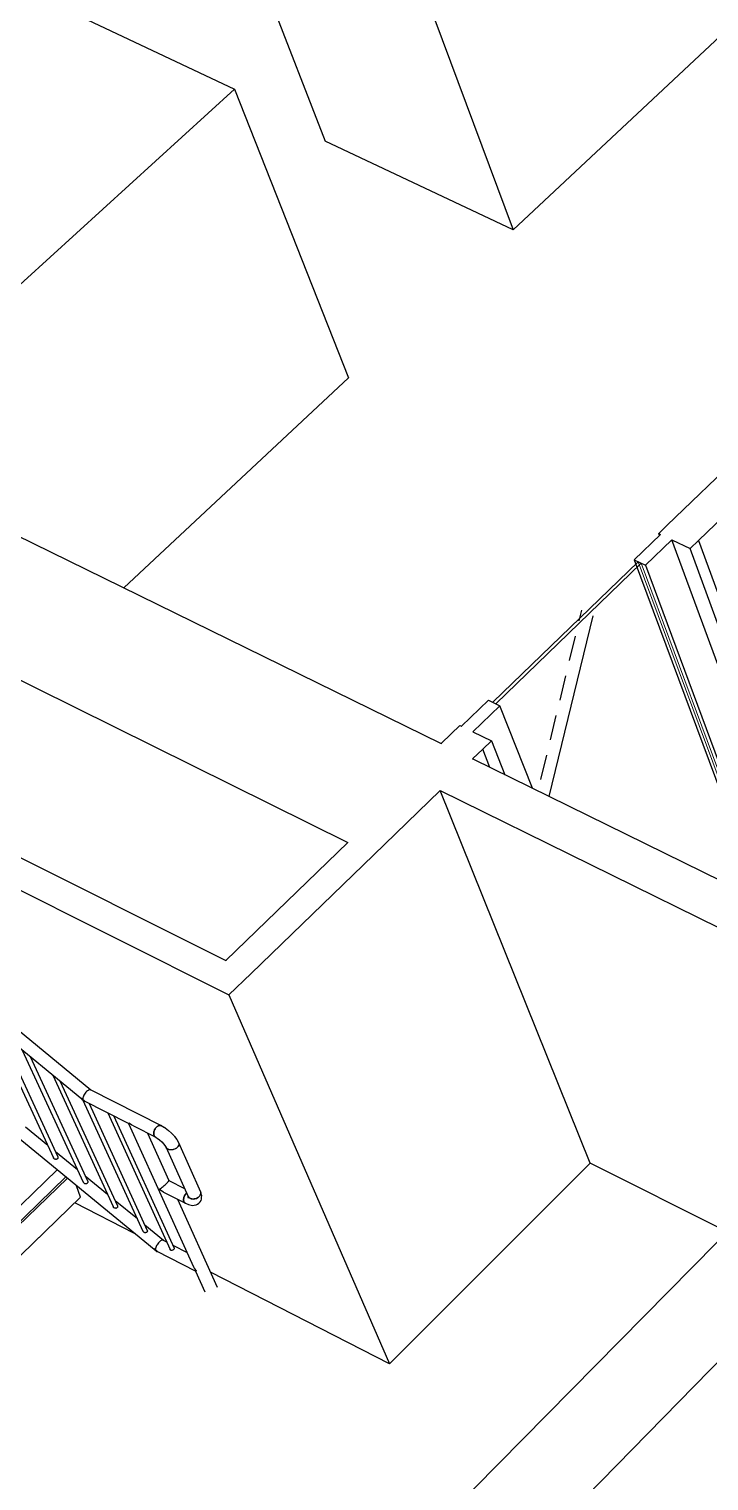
# Model space of a CAD drawing. Header units: millimetres. Extents: x 13967 to 26400, y -11617 to -3396.
# Drawn here: x 16249 to 16879, y -6576 to -5229 of the extents above; entities that cross this region are included whole.
import ezdxf

# ---------------------------------------------------------------- set-up
doc = ezdxf.new("R2010")
doc.units = ezdxf.units.MM
doc.header["$MEASUREMENT"] = 0
for name, color, linetype in [('NewA-Ee_25_10-M_WallsInternal', 7, 'Continuous'), ('NewA-Ee_35_10-M_StairsInternal', 7, 'Continuous'), ('NewA-Ee_40_20-M_GeneralFFAndEInternalMovable', 7, 'Continuous'), ('NewA-Ss_25_15_60_05-M_BalustradeAndGuardingSystems', 7, 'Continuous')]:
    doc.layers.add(name, color=color, linetype=linetype)

# ---------------------------------------------------------------- blocks, each defined once
blk = doc.blocks.new('Section Elem_25_1', base_point=(20019, -7720.3))
at = {"layer": 'NewA-Ee_25_10-M_WallsInternal', "linetype": 'Continuous'}
for p, q in [((17302.7, -5243.5), (16840.4, -5689.4)), ((17331.2, -5256.6), (16955.6, -5620.1)), ((17331.2, -5256.6), (17436.5, -5612.8)), ((17276.5, -5773), (17436.5, -5612.8)), ((16931.4, -5643.5), (16869.5, -5703.4)), ((16640, -5882.8), (16630.7, -5891.8)), ((16630.7, -5891.8), (16630.7, -5892)), ((16669.3, -5897.1), (16659.9, -5906.2)), ((16660, -5906.3), (16659.9, -5906.2)), ((16996.8, -6053), (17055.7, -5994))]:
    blk.add_line(p, q, dxfattribs=at)
blk = doc.blocks.new('Section Elem_35_1', base_point=(20019, -7720.3))
at = {"layer": 'NewA-Ee_25_10-M_WallsInternal', "linetype": 'Continuous'}
for p, q in [((15756.4, -5462.4), (16630.7, -5891.8)), ((15767.8, -5760.5), (15661.6, -5546)), ((15661.6, -5546), (16544.4, -5983.8)), ((16659.9, -5906.2), (16660, -5906.2)), ((16629.8, -5935.5), (16567.9, -5995.4)), ((16769, -6281.1), (16710.2, -6340)), ((16710.2, -6340), (16710.1, -6339.9))]:
    blk.add_line(p, q, dxfattribs=at)
blk = doc.blocks.new('Section Elem_51_1', base_point=(20019, -7720.3))
at = {"layer": 'NewA-Ee_25_10-M_WallsInternal', "linetype": 'Continuous'}
for p, q in [((17009.1, -6230.1), (16606, -6639)), ((17082.7, -6265.8), (16706.5, -6650.3)), ((17082.7, -6265.8), (17206, -6605.3)), ((16996.5, -6826.4), (17206, -6605.3)), ((16606, -6639), (16752.9, -6970.9)), ((16606, -6639), (16680, -6677.3)), ((16752.9, -6970.9), (16785, -6987.9))]:
    blk.add_line(p, q, dxfattribs=at)
blk = doc.blocks.new('Section Elem_52_1', base_point=(20019, -7720.3))
at = {"layer": 'NewA-Ee_25_10-M_WallsInternal', "linetype": 'Continuous'}
for p, q in [((15545.1, -5648.8), (16431, -6093.3)), ((15575.1, -5766.6), (15523.8, -5667.6)), ((15523.8, -5667.6), (16433.8, -6125.1)), ((16454.5, -6105.1), (16433.8, -6125.1)), ((16433.8, -6125.1), (16582.9, -6467.4)), ((16346.6, -6346.4), (16291.2, -6318)), ((16582.9, -6467.4), (16416.9, -6382.3)), ((16582.9, -6467.4), (16602.6, -6447.7))]:
    blk.add_line(p, q, dxfattribs=at)
blk = doc.blocks.new('Section Elem_53_1', base_point=(20019, -7720.3))
at = {"layer": 'NewA-Ee_25_10-M_WallsInternal', "linetype": 'Continuous'}
for p, q in [((16544.4, -5983.8), (16431, -6093.3)), ((16567.9, -5995.4), (16454.5, -6105.1)), ((16431, -6093.3), (16431, -6093.4)), ((16602.6, -6447.7), (16710.2, -6340))]:
    blk.add_line(p, q, dxfattribs=at)
blk = doc.blocks.new('Section Elem_55_1', base_point=(20019, -7720.3))
at = {"layer": 'NewA-Ee_25_10-M_WallsInternal', "linetype": 'Continuous'}
for p, q in [((16660, -5906.2), (18995.7, -7053.5)), ((16769, -6281.2), (16629.8, -5935.5)), ((16629.8, -5935.5), (17080.6, -6157.6)), ((16895.9, -6345), (16769, -6281.2))]:
    blk.add_line(p, q, dxfattribs=at)
blk = doc.blocks.new('Section Elem_61_1', base_point=(20019, -7720.3))
at = {"layer": 'NewA-Ee_25_10-M_WallsInternal', "linetype": 'Continuous'}
for p, q in [((16834.2, -5697.8), (16809.7, -5721.5)), ((16840.4, -5689.4), (16832.6, -5697)), ((16833.2, -5698.7), (16832.6, -5697)), ((16832.6, -5697), (16834.2, -5697.8)), ((16844.7, -5702.8), (16820.1, -5726.5)), ((16958.6, -6013.2), (16844.7, -5702.8)), ((16844.7, -5702.8), (16861.6, -5711)), ((16869.5, -5703.4), (16861.6, -5711)), ((16989.3, -6060.4), (16861.6, -5711)), ((16869.5, -5703.4), (16996.8, -6053)), ((16809.7, -5721.5), (16925, -6031.5)), ((16809.7, -5721.5), (16820.1, -5726.5)), ((16820.1, -5726.5), (16935.1, -6036.5)), ((16731, -5941.1), (16771.7, -5773.4)), ((16758.8, -5777.9), (16761.2, -5768.2)), ((16749.9, -5814.8), (16755.4, -5792.1)), ((16741, -5851.7), (16746.4, -5829)), ((16674.8, -5851.6), (16649.7, -5875.8)), ((16685.3, -5856.8), (16660.2, -5881)), ((16674.8, -5851.6), (16685.3, -5856.8)), ((16715.4, -5933.4), (16685.3, -5856.8)), ((16732, -5888.5), (16737.5, -5865.9)), ((16648.1, -5875), (16640, -5882.8)), ((16648.1, -5875), (16649.7, -5875.8)), ((16649.7, -5875.8), (16649.8, -5875.9)), ((16660.2, -5881), (16677.3, -5889.4)), ((16677.3, -5889.4), (16669.3, -5897.1)), ((16676, -5914.1), (16669.3, -5897.1)), ((16677.3, -5889.4), (16689.8, -5920.8)), ((16723.2, -5925.2), (16728.6, -5902.6)), ((16973, -6052.4), (16958.6, -6013.2)), ((16925, -6031.5), (16921.7, -6034.8)), ((16925, -6031.5), (16935.1, -6036.5)), ((16935.1, -6036.5), (16931.8, -6039.8)), ((16951.1, -6049.2), (16973, -6052.4)), ((16967.9, -6057.5), (16973, -6052.4)), ((16972.8, -6052.3), (16989.3, -6060.4)), ((16996.8, -6053), (16989.3, -6060.4)), ((16996.6, -6052.9), (16996.8, -6053))]:
    blk.add_line(p, q, dxfattribs=at)
at = {"layer": 'NewA-Ee_25_10-M_WallsInternal', "color": 44, "linetype": 'Continuous', "lineweight": 13}
for p, q in [((16813.5, -5723.3), (16678.6, -5853.5)), ((16681.4, -5854.9), (16816.3, -5724.6)), ((16928.7, -6033.3), (16813.5, -5723.3)), ((16931.4, -6034.7), (16816.3, -5724.6)), ((16678.6, -5853.5), (16678.7, -5853.6)), ((16681.4, -5854.9), (16681.5, -5855)), ((16925.4, -6036.6), (16928.7, -6033.3)), ((16928.1, -6037.9), (16931.4, -6034.7))]:
    blk.add_line(p, q, dxfattribs=at)
blk = doc.blocks.new('Section Elem_106_1', base_point=(20019, -7720.3))
at = {"layer": 'NewA-Ee_35_10-M_StairsInternal', "linetype": 'Continuous'}
for p, q in [((15575, -5766.5), (15387.5, -5933.7)), ((15715.9, -5837.7), (15575, -5766.5)), ((15774.6, -5876.8), (15635.6, -6003.3)), ((15783.1, -5883.7), (15640.9, -6013.2)), ((15783.8, -5884.3), (15641.3, -6014.1)), ((15797.5, -5903.9), (15792.6, -5891.5)), ((15797.5, -5903.9), (15672.6, -6018.1)), ((15826.6, -5919.5), (15797, -5904.4)), ((15377.9, -5942.2), (15372.7, -5946.8)), ((15372.7, -5946.8), (15372.8, -5946.9)), ((15858.1, -5945.3), (15729.2, -6063.9)), ((15866.5, -5952.2), (15737.7, -6070.8)), ((15867.2, -5952.8), (15738.4, -6071.4)), ((15881, -5971.8), (15876.6, -5960.4)), ((15881, -5971.8), (15756.8, -6086.4)), ((15908.1, -5986.3), (15880.5, -5972.3)), ((15632.5, -6006.1), (15624.4, -6013.5)), ((15621.2, -6016.4), (15613.2, -6023.7)), ((15637.7, -6016.1), (15629.6, -6023.5)), ((15638.2, -6017), (15630.1, -6024.4)), ((15941.4, -6013.7), (15813.4, -6132.6)), ((15949.7, -6020.5), (15821.7, -6139.4)), ((15951.2, -6021.7), (15823.3, -6140.7)), ((15610.1, -6026.5), (15602.2, -6033.7)), ((15626.5, -6026.4), (15618.5, -6033.6)), ((15626.9, -6027.3), (15619, -6034.5)), ((15660.9, -6028.7), (15652.9, -6036.1)), ((15964.7, -6040.5), (15960.4, -6029.3)), ((15599, -6036.6), (15597.6, -6037.9)), ((15615.4, -6036.5), (15607.5, -6043.7)), ((15615.8, -6037.4), (15607.9, -6044.6)), ((15649.7, -6038.9), (15641.6, -6046.3)), ((15964.7, -6040.5), (15841.4, -6155.5)), ((15991.7, -6055), (15964.2, -6041)), ((15580.4, -6053.6), (15580.2, -6053.8)), ((15580.7, -6054.1), (15580.2, -6053.8)), ((15585.8, -6058.6), (15584.3, -6057.1)), ((15587.2, -6061.1), (15585.8, -6058.6)), ((15587, -6061.9), (15587.2, -6061.1)), ((15597, -6053.2), (15587.2, -6062.2)), ((15597.8, -6053.8), (15587.3, -6063.3)), ((15627.4, -6059.3), (15625.7, -6060.8)), ((15638.5, -6049.2), (15630.6, -6056.4)), ((15587.3, -6063.3), (15586.9, -6063.2)), ((15590.6, -6071), (15587.3, -6063.3)), ((15616.6, -6069.2), (15599.3, -6084.9)), ((15718.1, -6074.1), (15709.9, -6081.7)), ((15706.7, -6084.6), (15698.7, -6092)), ((15723.2, -6084.1), (15715.1, -6091.6)), ((15723.7, -6084.9), (15715.5, -6092.4)), ((15728.5, -6079.3), (15726.4, -6081.2)), ((15729.2, -6079.8), (15726.8, -6082)), ((16025.2, -6082.5), (15898.1, -6201.8)), ((16033.4, -6089.2), (15906.4, -6208.5)), ((15665.4, -6122.5), (15601.9, -6089.7)), ((15605.6, -6096.8), (15672.1, -6131.1)), ((15695.6, -6094.8), (15687.6, -6102.2)), ((15711.9, -6094.5), (15703.9, -6101.9)), ((15712.4, -6095.3), (15704.3, -6102.7)), ((15746.2, -6096.2), (15738.1, -6103.7)), ((16034.9, -6090.4), (15907.9, -6209.8)), ((16048.1, -6108.9), (16044, -6097.9)), ((15661.8, -6131.5), (15609.9, -6104.7)), ((15673.3, -6115.3), (15665.4, -6122.5)), ((15684.4, -6105.1), (15682.4, -6107)), ((15700.8, -6104.8), (15692.8, -6112.1)), ((15701.2, -6105.6), (15693.2, -6113)), ((15734.9, -6106.6), (15726.8, -6114.1)), ((16048.1, -6108.9), (15925.7, -6224.2)), ((16075.1, -6123.4), (16047.6, -6109.4)), ((15662, -6125.9), (15661.5, -6126.3)), ((15672.5, -6132.1), (15661.5, -6126.3)), ((15661.5, -6126.3), (15674.6, -6151.1)), ((15668.4, -6124.6), (15665.4, -6122.5)), ((15671, -6127.3), (15668.4, -6124.6)), ((15672.4, -6129.8), (15671, -6127.3)), ((15681.8, -6122.2), (15672.1, -6131.1)), ((15682.5, -6122.8), (15672.5, -6132.1)), ((15712.5, -6127.3), (15710.1, -6129.5)), ((15723.7, -6117), (15715.7, -6124.4)), ((15663.4, -6130), (15661.8, -6131.5)), ((15680.2, -6166.3), (15661.8, -6131.5)), ((15672.1, -6131.1), (15672.4, -6129.8)), ((15682.4, -6155.1), (15672.5, -6132.1)), ((15701, -6137.9), (15682.4, -6155.1)), ((15803.5, -6141.8), (15795.1, -6149.5)), ((15674.6, -6151.1), (15682.4, -6155.1)), ((15675.6, -6151.6), (15675.1, -6152.1)), ((15750.4, -6191.1), (15675.1, -6152.1)), ((15675.1, -6152.1), (15678.8, -6159.1)), ((15792, -6152.5), (15783.9, -6160)), ((15808.6, -6151.7), (15800.2, -6159.4)), ((15809.5, -6153.5), (15801.2, -6161.3)), ((15812.6, -6147.9), (15811.7, -6148.7)), ((15814.2, -6149.2), (15812.7, -6150.6)), ((16108.7, -6151), (15982.6, -6270.7)), ((15641.2, -6163.3), (15997.7, -6450.5)), ((15678.8, -6159.1), (15757, -6199.6)), ((15684.6, -6162.1), (15680.2, -6166.3)), ((15747.1, -6200.9), (15680.2, -6166.3)), ((15780.8, -6162.9), (15772.7, -6170.4)), ((15797.1, -6162.3), (15789, -6169.9)), ((15798.1, -6164.2), (15789.9, -6171.7)), ((15831.9, -6164.3), (15823.6, -6172)), ((16116.8, -6157.7), (15990.7, -6277.4)), ((16118.3, -6158.9), (15992.3, -6278.6)), ((16131.2, -6177.1), (16127.2, -6166.2)), ((15769.6, -6173.3), (15766.9, -6175.8)), ((15785.9, -6172.8), (15777.8, -6180.3)), ((15786.8, -6174.6), (15778.8, -6182.1)), ((15820.5, -6174.9), (15812.2, -6182.7)), ((16131.2, -6177.1), (16009.7, -6292.8)), ((16158.1, -6191.6), (16130.7, -6177.6)), ((15747.9, -6194.9), (15746.9, -6195.8)), ((15757.9, -6201.5), (15746.9, -6195.8)), ((15746.9, -6195.8), (15759.7, -6220.3)), ((15757.9, -6184.2), (15750.4, -6191.1)), ((15753.3, -6193.1), (15750.4, -6191.1)), ((15756, -6195.9), (15753.3, -6193.1)), ((15757.4, -6198.3), (15756, -6195.9)), ((15766.3, -6191), (15757, -6199.6)), ((15767.9, -6192.3), (15757.9, -6201.5)), ((15797.9, -6196), (15795, -6198.7)), ((15809.1, -6185.6), (15801, -6193.1)), ((15748.8, -6199.4), (15747.1, -6200.9)), ((15765.1, -6235.3), (15747.1, -6200.9)), ((15757, -6199.6), (15757.4, -6198.3)), ((15767.5, -6224.4), (15757.9, -6201.5)), ((15786, -6207.1), (15767.5, -6224.4)), ((15889.1, -6210.3), (15880.7, -6218.1)), ((15759.7, -6220.3), (15767.5, -6224.4)), ((15760.7, -6220.8), (15760.2, -6221.3)), ((15835.6, -6260.4), (15760.2, -6221.3)), ((15760.2, -6221.3), (15763.9, -6228.3)), ((15877.6, -6221), (15869.4, -6228.7)), ((15894.2, -6220), (15885.7, -6227.9)), ((15895.1, -6221.9), (15886.7, -6229.8)), ((15897.3, -6217), (15897.3, -6217.1)), ((15898.9, -6218.3), (15898.2, -6218.9)), ((16191.9, -6219.3), (16066.7, -6339.3)), ((15763.9, -6228.3), (15842.2, -6268.9)), ((15769.5, -6231.2), (15765.1, -6235.3)), ((15832.1, -6270.1), (15765.1, -6235.3)), ((15866.3, -6231.6), (15858.1, -6239.3)), ((15882.6, -6230.9), (15874.4, -6238.6)), ((15883.5, -6232.7), (15875.4, -6240.4)), ((15916.6, -6232.8), (15908.9, -6240)), ((16199.9, -6225.9), (16074.8, -6346)), ((16201.4, -6227.1), (16076.3, -6347.2)), ((16214, -6245), (16210.2, -6234.3)), ((15855.1, -6242.2), (15852, -6245.1)), ((15871.3, -6241.5), (15863.2, -6249.1)), ((15872.3, -6243.3), (15864.1, -6250.9)), ((15905.8, -6243), (15897.4, -6250.9)), ((16214, -6245), (16093.3, -6361.1)), ((16240.8, -6259.5), (16213.5, -6245.5)), ((15833, -6264.1), (15832, -6265)), ((15843, -6253.5), (15835.6, -6260.4)), ((15838.6, -6262.4), (15835.6, -6260.4)), ((15841.2, -6265.2), (15838.6, -6262.4)), ((15851.3, -6260.2), (15842.2, -6268.9)), ((15852.9, -6261.5), (15843, -6270.8)), ((15883, -6264.4), (15879.6, -6267.6)), ((15894.3, -6253.8), (15886.1, -6261.5)), ((15843, -6270.8), (15832, -6265)), ((15832, -6265), (15844.5, -6289.3)), ((15833.8, -6268.5), (15832.1, -6270.1)), ((15849.8, -6304.1), (15832.1, -6270.1)), ((15842.5, -6267.6), (15841.2, -6265.2)), ((15842.2, -6268.9), (15842.5, -6267.6)), ((15852.3, -6293.3), (15843, -6270.8)), ((15870.7, -6276), (15852.3, -6293.3)), ((15844.5, -6289.3), (15852.3, -6293.3)), ((15845.5, -6289.8), (15845, -6290.3)), ((15920.5, -6329.5), (15845, -6290.3)), ((15845, -6290.3), (15848.6, -6297.2)), ((15962.9, -6289.3), (15954.6, -6297.2)), ((15973.6, -6279.2), (15966, -6286.4)), ((15979.3, -6288.3), (15970.9, -6296.2)), ((15980.2, -6290.1), (15971.8, -6298)), ((16274.8, -6287.4), (16155.5, -6402.9)), ((15848.6, -6297.2), (15927, -6337.9)), ((15854.1, -6300), (15849.8, -6304.1)), ((15916.9, -6339), (15849.8, -6304.1)), ((15951.5, -6300.1), (15943.3, -6307.9)), ((15967.8, -6299.1), (15959.5, -6307)), ((15968.7, -6300.9), (15960.5, -6308.8)), ((16000.7, -6301.3), (15993.7, -6308)), ((16282.8, -6293.9), (16165.1, -6407.9)), ((16284.2, -6295.1), (16166.9, -6408.8)), ((16296.5, -6312.7), (16292.8, -6302.2)), ((15940.2, -6310.8), (15936.7, -6314.1)), ((15956.5, -6309.9), (15948.3, -6317.7)), ((15957.4, -6311.7), (15949.2, -6319.5)), ((15990.6, -6310.9), (15982.3, -6318.8)), ((16296.5, -6312.7), (16186.9, -6419.2)), ((15927.9, -6322.5), (15920.5, -6329.5)), ((15923.5, -6331.5), (15920.5, -6329.5)), ((15926.1, -6334.2), (15923.5, -6331.5)), ((15936.1, -6329.2), (15927, -6337.9)), ((15937.6, -6330.5), (15927.9, -6339.8)), ((15945.2, -6320.6), (15945, -6320.8)), ((15979.2, -6321.8), (15971, -6329.6)), ((15917.8, -6333.1), (15916.8, -6334)), ((15927.9, -6339.8), (15916.8, -6334)), ((15916.8, -6334), (15929.1, -6358)), ((15918.5, -6337.4), (15916.9, -6339)), ((15934.1, -6372.7), (15916.9, -6339)), ((15927.4, -6336.6), (15926.1, -6334.2)), ((15927, -6337.9), (15927.4, -6336.6)), ((15936.9, -6362.1), (15927.9, -6339.8)), ((15955.1, -6344.7), (15936.9, -6362.1)), ((15967.9, -6332.5), (15964, -6336.3)), ((15929.1, -6358), (15936.9, -6362.1)), ((15930.1, -6358.5), (15929.6, -6359)), ((16047.7, -6357.5), (16039.3, -6365.5)), ((16057.8, -6347.9), (16050.8, -6354.6)), ((16064.1, -6356.3), (16055.6, -6364.3)), ((16064.9, -6358), (16056.5, -6366.1)), ((16005.2, -6398.3), (15929.6, -6359)), ((15929.6, -6359), (15933, -6365.8)), ((15933, -6365.8), (16011.5, -6406.6)), ((15938.4, -6368.6), (15934.1, -6372.7)), ((16036.3, -6368.5), (16028, -6376.4)), ((16052.5, -6367.3), (16044.2, -6375.3)), ((16053.4, -6369.1), (16045.1, -6377.1)), ((16084.4, -6369.7), (16078.2, -6375.6)), ((16001.3, -6407.7), (15934.1, -6372.7)), ((16024.9, -6379.4), (16021.2, -6382.9)), ((16041.1, -6378.3), (16032.8, -6386.2)), ((16042, -6380), (16033.7, -6388)), ((16075.1, -6378.6), (16066.7, -6386.7)), ((16012.4, -6391.4), (16005.2, -6398.3)), ((16008.1, -6400.3), (16005.2, -6398.3)), ((16020.5, -6398), (16011.5, -6406.6)), ((16022, -6399.2), (16012.4, -6408.5)), ((16029.8, -6389.1), (16029.4, -6389.5)), ((16063.6, -6389.6), (16055.3, -6397.6)), ((16002.2, -6401.8), (16001.3, -6402.7)), ((16012.4, -6408.5), (16001.3, -6402.7)), ((16001.3, -6402.7), (16013.3, -6426.5)), ((16003, -6406.1), (16001.3, -6407.7)), ((16018.2, -6441.1), (16001.3, -6407.7)), ((16010.6, -6403), (16008.1, -6400.3)), ((16012, -6405.4), (16010.6, -6403)), ((16011.5, -6406.6), (16012, -6405.4)), ((16021.1, -6430.5), (16012.4, -6408.5)), ((16052.3, -6400.6), (16048, -6404.7)), ((16039.2, -6413.2), (16021.1, -6430.5)), ((16132.2, -6425.5), (16123.8, -6433.6)), ((16143.9, -6414.2), (16135.3, -6422.5)), ((16148.6, -6423.9), (16140.1, -6432.2)), ((16149.5, -6425.7), (16140.9, -6434)), ((16155.9, -6416.8), (16151.7, -6420.9)), ((16157.7, -6417.7), (16152.6, -6422.7)), ((16013.3, -6426.5), (16021.1, -6430.5)), ((16014.3, -6427), (16013.8, -6427.4)), ((16089.5, -6466.9), (16013.8, -6427.4)), ((16013.8, -6427.4), (16017.2, -6434.2)), ((16017.2, -6434.2), (16095.8, -6475.2)), ((16022.5, -6437), (16018.2, -6441.1)), ((16120.7, -6436.6), (16112.3, -6444.7)), ((16137, -6435.2), (16128.6, -6443.4)), ((16137.9, -6437), (16129.4, -6445.1)), ((16169, -6436.6), (16162.5, -6443)), ((16085.5, -6476.2), (16018.2, -6441.1)), ((16109.3, -6447.7), (16105.4, -6451.5)), ((16125.5, -6446.3), (16117.1, -6454.4)), ((16126.4, -6448.1), (16118, -6456.2)), ((16159.4, -6446), (16150.9, -6454.3)), ((16096.6, -6459.9), (16089.5, -6466.9)), ((16104.7, -6466.5), (16095.8, -6475.2)), ((16114.1, -6457.4), (16113.4, -6458)), ((16115, -6459.2), (16114.9, -6459.2)), ((16147.8, -6457.2), (16139.4, -6465.4)), ((16086.4, -6470.3), (16085.5, -6471.2)), ((16096.6, -6477), (16085.5, -6471.2)), ((16085.5, -6471.2), (16097.2, -6494.7)), ((16087.1, -6474.6), (16085.5, -6476.2)), ((16099, -6503.4), (16085.5, -6476.2)), ((16092, -6468.6), (16089.5, -6466.9)), ((16094.3, -6470.8), (16092, -6468.6)), ((16095.9, -6473.1), (16094.3, -6470.8)), ((16095.8, -6475.2), (16096.3, -6474.4)), ((16096.3, -6474.4), (16095.9, -6473.1)), ((16106.2, -6467.7), (16096.6, -6477)), ((16105, -6498.8), (16096.6, -6477)), ((16136.3, -6468.4), (16131.7, -6472.9)), ((16123, -6481.4), (16105, -6498.8)), ((16097.2, -6494.7), (16105, -6498.8))]:
    blk.add_line(p, q, dxfattribs=at)
blk = doc.blocks.new('Section Elem_245_1', base_point=(20019, -7720.3))
at = {"layer": 'NewA-Ss_25_15_60_05-M_BalustradeAndGuardingSystems', "linetype": 'Continuous'}
for p, q in [((16297.5, -6221.8), (15848.5, -5852.3)), ((15862.7, -5848.2), (16306.1, -6213.2)), ((16364.8, -6361.3), (15761.8, -5866.2)), ((16214.3, -6153.3), (16271.3, -6276.2)), ((16221.5, -6159.2), (16275.4, -6275.5)), ((16242.4, -6176.5), (16299, -6298.9)), ((16249.6, -6182.4), (16303.1, -6298.2)), ((16270.6, -6199.6), (16326.7, -6321.6)), ((16277.7, -6205.5), (16330.7, -6320.9)), ((16297.2, -6221.2), (16297.3, -6221.5)), ((16297.2, -6221.2), (16297.5, -6221.6)), ((16298.6, -6222.1), (16297.2, -6221.2)), ((16297.3, -6221.5), (16297.7, -6222.1)), ((16297.7, -6222.1), (16298.2, -6222.6)), ((16298.2, -6222.6), (16298.8, -6222.9)), ((16298.6, -6220.7), (16298.5, -6221.5)), ((16298.5, -6221.5), (16298.6, -6222.1)), ((16298.8, -6219.9), (16298.6, -6220.7)), ((16298.6, -6222.1), (16299.9, -6223)), ((16298.7, -6222.6), (16298.6, -6222.1)), ((16299, -6223), (16298.7, -6222.6)), ((16298.7, -6222.9), (16354.3, -6344.3)), ((16299.1, -6219), (16298.8, -6219.9)), ((16298.8, -6222.9), (16298.8, -6223)), ((16299.2, -6223.1), (16298.8, -6222.9)), ((16299, -6223), (16299.9, -6223.7)), ((16299.1, -6223.1), (16299, -6223)), ((16299.6, -6218.1), (16299.1, -6219)), ((16300.1, -6217.2), (16299.6, -6218.1)), ((16299.9, -6223.2), (16299.8, -6223.5)), ((16299.8, -6223.5), (16299.9, -6223.7)), ((16299.9, -6223), (16299.9, -6223.2)), ((16299.9, -6223), (16299.9, -6223.2)), ((16299.9, -6223.5), (16299.9, -6223.2)), ((16300.1, -6223.6), (16299.9, -6223.5)), ((16299.9, -6223.7), (16300.1, -6223.8)), ((16300.7, -6216.3), (16300.1, -6217.2)), ((16340.9, -6244.3), (16300.1, -6223.6)), ((16300.1, -6223.8), (16300.3, -6223.7)), ((16301.3, -6215.5), (16300.7, -6216.3)), ((16302, -6214.8), (16301.3, -6215.5)), ((16302.8, -6214.2), (16302, -6214.8)), ((16303.5, -6213.7), (16302.8, -6214.2)), ((16304.2, -6213.3), (16303.5, -6213.7)), ((16304.8, -6213.1), (16304.2, -6213.3)), ((16305.4, -6213), (16304.8, -6213.1)), ((16305.9, -6213.1), (16305.4, -6213)), ((16305.9, -6213.1), (16305.9, -6213.1)), ((16305.9, -6213.1), (16371.3, -6246.4)), ((16304.5, -6225.8), (16358.3, -6343.6)), ((16321.6, -6234.6), (16379.4, -6361.5)), ((16327.4, -6237.5), (16383.1, -6360)), ((16266, -6264.8), (16245.4, -6247.8)), ((16341, -6244.4), (16340.9, -6244.3)), ((16340.9, -6244.3), (16401.2, -6377.5)), ((16341.3, -6244.3), (16341, -6244.4)), ((16341.7, -6244), (16341.3, -6244.3)), ((16342.9, -6245.1), (16341.7, -6244)), ((16344.1, -6246), (16342.9, -6245.1)), ((16345.4, -6246.7), (16344.1, -6246)), ((16345.4, -6246.7), (16366.1, -6257.2)), ((16364.6, -6251.6), (16365.1, -6250.3)), ((16365.1, -6250.3), (16364.7, -6251.2)), ((16365.1, -6250.3), (16365.8, -6249.1)), ((16365.6, -6249.4), (16365.1, -6250.3)), ((16365.8, -6249.1), (16365.6, -6249.4)), ((16365.8, -6249.1), (16366, -6248.8)), ((16365.8, -6249.1), (16365.9, -6248.9)), ((16366, -6248.8), (16365.9, -6248.9)), ((16366, -6248.8), (16366.9, -6247.8)), ((16366.2, -6248.5), (16366, -6248.8)), ((16366.9, -6247.8), (16366.2, -6248.5)), ((16366.9, -6247.8), (16367.9, -6247)), ((16367.6, -6247.1), (16366.9, -6247.8)), ((16367.9, -6247), (16367.6, -6247.1)), ((16367.9, -6247), (16368.1, -6246.8)), ((16367.9, -6247), (16368, -6246.9)), ((16368.1, -6246.8), (16368, -6246.9)), ((16368.1, -6246.8), (16369.2, -6246.3)), ((16368.4, -6246.7), (16368.1, -6246.8)), ((16369.2, -6246.3), (16368.4, -6246.7)), ((16369.9, -6246.2), (16369.2, -6246.3)), ((16369.2, -6246.3), (16370.2, -6246.2)), ((16370.2, -6246.2), (16369.9, -6246.2)), ((16370.2, -6246.2), (16370.4, -6246.2)), ((16370.3, -6246.2), (16370.2, -6246.2)), ((16370.4, -6246.2), (16370.3, -6246.2)), ((16370.7, -6246.2), (16370.4, -6246.2)), ((16370.4, -6246.2), (16371.3, -6246.4)), ((16371.3, -6246.4), (16370.7, -6246.2)), ((16371.3, -6246.4), (16371.4, -6246.4)), ((16371.3, -6246.4), (16374.4, -6248.2)), ((16371.9, -6246.7), (16371.4, -6246.4)), ((16375, -6248.6), (16374.4, -6248.2)), ((16375, -6248.6), (16377.9, -6250.8)), ((16377.9, -6250.8), (16380.7, -6253.3)), ((16358.6, -6253.4), (16378.4, -6297.3)), ((16364.3, -6253.2), (16364.5, -6251.9)), ((16364.4, -6252.2), (16364.3, -6253.2)), ((16364.3, -6253.2), (16364.3, -6254.1)), ((16364.3, -6254.4), (16364.3, -6253.2)), ((16364.3, -6254.1), (16364.3, -6254.4)), ((16364.3, -6254.7), (16364.3, -6254.4)), ((16364.3, -6254.4), (16364.3, -6254.5)), ((16364.3, -6254.5), (16364.3, -6254.7)), ((16364.3, -6254.7), (16364.4, -6255)), ((16364.6, -6255.7), (16364.3, -6254.7)), ((16364.5, -6251.9), (16364.4, -6252.2)), ((16364.4, -6255), (16364.6, -6255.7)), ((16364.5, -6251.9), (16364.6, -6251.6)), ((16364.5, -6251.9), (16364.6, -6251.7)), ((16364.7, -6251.2), (16364.6, -6251.6)), ((16364.6, -6251.6), (16364.6, -6251.7)), ((16364.6, -6255.7), (16365, -6256.3)), ((16365.2, -6256.5), (16364.6, -6255.7)), ((16365, -6256.3), (16365.2, -6256.5)), ((16365.3, -6256.7), (16365.2, -6256.5)), ((16365.2, -6256.5), (16365.2, -6256.6)), ((16365.3, -6256.7), (16365.2, -6256.6)), ((16365.3, -6256.7), (16365.5, -6256.8)), ((16366.1, -6257.2), (16365.3, -6256.7)), ((16365.5, -6256.8), (16366.1, -6257.2)), ((16366.1, -6257.2), (16366.1, -6257.2)), ((16366.1, -6257.2), (16367.9, -6258.2)), ((16367.4, -6257.9), (16369.7, -6259.6)), ((16369.7, -6259.6), (16371.8, -6261.5)), ((16371.8, -6261.5), (16373.7, -6263.6)), ((16373.5, -6263.4), (16374.7, -6265)), ((16373.7, -6263.6), (16373.7, -6263.5)), ((16380.7, -6253.3), (16383.1, -6256)), ((16383.1, -6256), (16383.5, -6256.4)), ((16383.5, -6256.4), (16385.7, -6259.4)), ((16385.7, -6259.4), (16387.3, -6262.1)), ((16387.5, -6264.4), (16387, -6265.5)), ((16387.5, -6264.4), (16387.1, -6265.2)), ((16387.2, -6262), (16387.2, -6262.1)), ((16387.2, -6262.1), (16387.3, -6262.1)), ((16387.3, -6262.1), (16387.5, -6263.1)), ((16387.3, -6262.1), (16407.7, -6307.7)), ((16387.3, -6262.1), (16387.5, -6262.9)), ((16387.5, -6262.9), (16387.5, -6263.1)), ((16387.5, -6263.1), (16387.6, -6263.2)), ((16387.5, -6263.1), (16387.5, -6263.4)), ((16387.5, -6263.4), (16387.6, -6263.2)), ((16387.5, -6263.4), (16387.5, -6264.4)), ((16387.5, -6263.4), (16387.6, -6263.6)), ((16387.6, -6263.6), (16387.5, -6264.4)), ((16271.3, -6276.2), (16271.3, -6276)), ((16271.5, -6276.5), (16271.3, -6276.2)), ((16271.8, -6276.8), (16271.5, -6276.5)), ((16272.1, -6277.1), (16271.8, -6276.8)), ((16272.4, -6277.4), (16272.1, -6277.1)), ((16272.7, -6277.5), (16272.4, -6277.4)), ((16273.1, -6277.6), (16272.7, -6277.5)), ((16293.7, -6287.5), (16273.1, -6270.6)), ((16273.5, -6277.7), (16273.1, -6277.6)), ((16273.8, -6277.7), (16273.5, -6277.7)), ((16273.8, -6277.7), (16274.1, -6277.6)), ((16274.2, -6277.6), (16274.1, -6277.6)), ((16274.5, -6277.5), (16274.2, -6277.6)), ((16274.8, -6277.3), (16274.5, -6277.5)), ((16275.1, -6277.1), (16274.8, -6277.3)), ((16275.3, -6276.9), (16275.1, -6277.1)), ((16275.4, -6276.6), (16275.3, -6276.9)), ((16275.4, -6275.5), (16275.5, -6275.8)), ((16275.5, -6276.3), (16275.4, -6276.6)), ((16275.5, -6275.8), (16275.5, -6276)), ((16275.5, -6276), (16275.5, -6276.3)), ((16275.5, -6276.3), (16275.5, -6276.3)), ((16374.7, -6265), (16375.7, -6266.6)), ((16375.7, -6266.6), (16375.6, -6266.6)), ((16375.6, -6266.6), (16375.6, -6266.6)), ((16376.3, -6267.5), (16375.7, -6266.6)), ((16376.1, -6267.3), (16375.7, -6266.6)), ((16375.7, -6266.6), (16396.2, -6312.1)), ((16376.3, -6267.5), (16376.1, -6267.3)), ((16376.3, -6267.5), (16376.4, -6267.6)), ((16376.5, -6267.7), (16376.3, -6267.5)), ((16376.5, -6267.7), (16376.4, -6267.6)), ((16377.4, -6268.3), (16376.5, -6267.7)), ((16376.7, -6267.9), (16376.5, -6267.7)), ((16377.4, -6268.3), (16376.7, -6267.9)), ((16378.6, -6268.8), (16377.4, -6268.3)), ((16378.3, -6268.7), (16377.4, -6268.3)), ((16378.6, -6268.8), (16378.3, -6268.7)), ((16378.6, -6268.8), (16378.7, -6268.8)), ((16378.9, -6268.8), (16378.6, -6268.8)), ((16378.9, -6268.8), (16378.7, -6268.8)), ((16380.2, -6269), (16378.9, -6268.8)), ((16379.2, -6268.9), (16378.9, -6268.8)), ((16380.2, -6269), (16379.2, -6268.9)), ((16381.7, -6268.8), (16380.2, -6269)), ((16381.3, -6268.9), (16380.2, -6269)), ((16381.7, -6268.8), (16381.3, -6268.9)), ((16381.8, -6268.8), (16381.7, -6268.8)), ((16382, -6268.8), (16381.7, -6268.8)), ((16382, -6268.8), (16381.8, -6268.8)), ((16383.4, -6268.4), (16382, -6268.8)), ((16382.4, -6268.7), (16382, -6268.8)), ((16383.4, -6268.4), (16382.4, -6268.7)), ((16384.7, -6267.7), (16383.4, -6268.4)), ((16384.4, -6267.9), (16383.4, -6268.4)), ((16384.7, -6267.7), (16384.4, -6267.9)), ((16385, -6267.6), (16384.7, -6267.7)), ((16384.7, -6267.7), (16384.8, -6267.7)), ((16385, -6267.6), (16384.8, -6267.7)), ((16386, -6266.7), (16385, -6267.6)), ((16385.3, -6267.4), (16385, -6267.6)), ((16386, -6266.7), (16385.3, -6267.4)), ((16386.8, -6265.7), (16386, -6266.7)), ((16386.7, -6266), (16386, -6266.7)), ((16386.8, -6265.7), (16386.7, -6266)), ((16387, -6265.5), (16386.8, -6265.7)), ((16386.8, -6265.7), (16386.9, -6265.6)), ((16387, -6265.5), (16386.9, -6265.6)), ((16387.1, -6265.2), (16387, -6265.5)), ((16299.2, -6299.3), (16299, -6298.9)), ((16299.5, -6299.6), (16299.2, -6299.3)), ((16299.7, -6299.9), (16299.5, -6299.6)), ((16300.1, -6300.1), (16299.7, -6299.9)), ((16300.4, -6300.3), (16300.1, -6300.1)), ((16300.8, -6300.4), (16300.4, -6300.3)), ((16321.4, -6310.3), (16300.8, -6293.3)), ((16301.2, -6300.4), (16300.8, -6300.4)), ((16301.5, -6300.4), (16301.2, -6300.4)), ((16301.5, -6300.4), (16301.8, -6300.3)), ((16301.9, -6300.3), (16301.8, -6300.3)), ((16302.2, -6300.2), (16301.9, -6300.3)), ((16302.5, -6300), (16302.2, -6300.2)), ((16302.7, -6299.8), (16302.5, -6300)), ((16302.9, -6299.6), (16302.7, -6299.8)), ((16303.1, -6299.3), (16302.9, -6299.6)), ((16303, -6298.1), (16303.1, -6298.2)), ((16303.1, -6298.2), (16303.2, -6298.5)), ((16303.2, -6299.1), (16303.1, -6299.3)), ((16303.2, -6298.5), (16303.2, -6298.8)), ((16303.2, -6298.8), (16303.2, -6299)), ((16303.2, -6299), (16303.2, -6299.1)), ((16370.1, -6305.1), (16370.7, -6304.6)), ((16370.7, -6304.6), (16371.5, -6304.1)), ((16371.5, -6304.1), (16372.2, -6303.5)), ((16372.2, -6303.5), (16373.1, -6302.8)), ((16373.1, -6302.8), (16373.9, -6302.1)), ((16373.9, -6302.1), (16374.8, -6301.3)), ((16374.8, -6301.3), (16375.6, -6300.6)), ((16375.6, -6300.6), (16376.3, -6299.9)), ((16376.3, -6299.9), (16377, -6299.2)), ((16377, -6299.2), (16377.5, -6298.6)), ((16377.5, -6298.6), (16378, -6298.1)), ((16378, -6298.1), (16378.3, -6297.7)), ((16378.3, -6297.7), (16378.4, -6297.4)), ((16378.4, -6297.3), (16392.7, -6304.6)), ((16378.4, -6297.4), (16378.4, -6297.3)), ((16349.1, -6333), (16328.5, -6316.1)), ((16369.8, -6305.3), (16370.1, -6305.1)), ((16370, -6305.9), (16369.8, -6305.3)), ((16369.8, -6305.3), (16369.9, -6305.6)), ((16369.9, -6305.6), (16370, -6305.9)), ((16370.7, -6306.4), (16370, -6305.9)), ((16371.9, -6307.3), (16370.7, -6306.4)), ((16373.2, -6308), (16371.9, -6307.3)), ((16373.3, -6308), (16373.2, -6308)), ((16373.2, -6308), (16393.7, -6318.5)), ((16386.3, -6314.7), (16423.1, -6396.2)), ((16392, -6314.6), (16392.2, -6313.3)), ((16392.1, -6313.6), (16392, -6314.6)), ((16392, -6315.7), (16392, -6314.6)), ((16392, -6314.6), (16392, -6315.5)), ((16392, -6315.5), (16392, -6315.7)), ((16392, -6316), (16392, -6315.7)), ((16392, -6315.7), (16392, -6315.9)), ((16392, -6316), (16392, -6315.9)), ((16392.3, -6317), (16392, -6316)), ((16392, -6316), (16392.1, -6316.3)), ((16392.2, -6313.3), (16392.1, -6313.6)), ((16392.1, -6316.3), (16392.3, -6317)), ((16392.2, -6313.3), (16392.3, -6313)), ((16392.3, -6313), (16392.2, -6313.1)), ((16392.2, -6313.1), (16392.2, -6313.3)), ((16392.3, -6313), (16392.8, -6311.7)), ((16392.4, -6312.6), (16392.3, -6313)), ((16392.3, -6317), (16392.7, -6317.7)), ((16392.8, -6317.8), (16392.3, -6317)), ((16392.8, -6311.7), (16392.4, -6312.6)), ((16392.7, -6317.7), (16392.8, -6317.8)), ((16392.8, -6311.7), (16393.5, -6310.5)), ((16393.3, -6310.8), (16392.8, -6311.7)), ((16393, -6318), (16392.8, -6317.8)), ((16392.8, -6317.8), (16392.9, -6317.9)), ((16393, -6318), (16392.9, -6317.9)), ((16393, -6318), (16393.2, -6318.2)), ((16393.7, -6318.5), (16393, -6318)), ((16393.2, -6318.2), (16393.7, -6318.5)), ((16393.5, -6310.5), (16393.3, -6310.8)), ((16393.5, -6310.5), (16393.7, -6310.2)), ((16393.5, -6310.5), (16393.6, -6310.3)), ((16393.7, -6310.2), (16393.6, -6310.3)), ((16393.7, -6310.2), (16394.6, -6309.2)), ((16393.9, -6309.9), (16393.7, -6310.2)), ((16394.6, -6309.2), (16393.9, -6309.9)), ((16394.6, -6309.2), (16394.8, -6309)), ((16396.2, -6312.1), (16396.8, -6313)), ((16396.6, -6313.6), (16396.2, -6312.1)), ((16396.6, -6312.8), (16396.2, -6312.1)), ((16396.2, -6313.2), (16396.2, -6312.4)), ((16396.8, -6313), (16396.6, -6312.8)), ((16396.8, -6313), (16396.9, -6313.1)), ((16396.8, -6313), (16397, -6313.2)), ((16396.9, -6313.1), (16397, -6313.2)), ((16397, -6313.2), (16397.9, -6313.8)), ((16397.2, -6313.4), (16397, -6313.2)), ((16397.9, -6313.8), (16397.2, -6313.4)), ((16397.9, -6313.8), (16399.1, -6314.3)), ((16398.7, -6314.2), (16397.9, -6313.8)), ((16399.1, -6314.3), (16398.7, -6314.2)), ((16399.1, -6314.3), (16399.2, -6314.3)), ((16399.1, -6314.3), (16399.4, -6314.3)), ((16399.2, -6314.3), (16399.4, -6314.3)), ((16399.4, -6314.3), (16400.7, -6314.5)), ((16399.7, -6314.4), (16399.4, -6314.3)), ((16400.7, -6314.5), (16399.7, -6314.4)), ((16400.7, -6314.5), (16402.1, -6314.3)), ((16401.8, -6314.4), (16400.7, -6314.5)), ((16402.1, -6314.3), (16401.8, -6314.4)), ((16402.1, -6314.3), (16402.3, -6314.3)), ((16402.1, -6314.3), (16402.5, -6314.3)), ((16402.5, -6314.3), (16402.3, -6314.3)), ((16402.5, -6314.3), (16403.9, -6313.9)), ((16402.8, -6314.2), (16402.5, -6314.3)), ((16403.9, -6313.9), (16402.8, -6314.2)), ((16403.9, -6313.9), (16405.1, -6313.2)), ((16404.8, -6313.4), (16403.9, -6313.9)), ((16405.1, -6313.2), (16404.8, -6313.4)), ((16405.1, -6313.2), (16405.4, -6313.1)), ((16405.1, -6313.2), (16405.3, -6313.2)), ((16405.4, -6313.1), (16405.3, -6313.2)), ((16405.4, -6313.1), (16406.5, -6312.2)), ((16405.7, -6312.9), (16405.4, -6313.1)), ((16406.5, -6312.2), (16405.7, -6312.9)), ((16406.2, -6318.5), (16407.3, -6317.2)), ((16406.5, -6312.2), (16407.3, -6311.3)), ((16407.1, -6311.5), (16406.5, -6312.2)), ((16407.3, -6311.3), (16407.1, -6311.5)), ((16407.3, -6311.3), (16407.4, -6311)), ((16407.3, -6311.3), (16407.4, -6311.1)), ((16407.3, -6317.2), (16408.2, -6316)), ((16407.4, -6311), (16407.9, -6309.9)), ((16407.6, -6310.7), (16407.4, -6311)), ((16407.4, -6311.1), (16407.4, -6311)), ((16407.9, -6309.9), (16407.6, -6310.7)), ((16407.7, -6307.7), (16407.9, -6308.4)), ((16407.9, -6308.4), (16408, -6308.6)), ((16408.4, -6310), (16407.9, -6308.5)), ((16407.9, -6309.9), (16408, -6308.9)), ((16408, -6309.2), (16407.9, -6309.9)), ((16408, -6308.6), (16408, -6308.8)), ((16408, -6308.9), (16408, -6308.6)), ((16408, -6308.9), (16408, -6308.8)), ((16408, -6308.9), (16408, -6309.2)), ((16408.2, -6316), (16408.7, -6314.7)), ((16408.8, -6311.3), (16408.4, -6310)), ((16408.7, -6313.2), (16408.8, -6311.3)), ((16408.7, -6314.7), (16408.7, -6313.2)), ((16326.7, -6321.6), (16326.6, -6321.5)), ((16326.9, -6322), (16326.7, -6321.6)), ((16327.1, -6322.3), (16326.9, -6322)), ((16327.4, -6322.6), (16327.1, -6322.3)), ((16327.7, -6322.8), (16327.4, -6322.6)), ((16328.1, -6323), (16327.7, -6322.8)), ((16328.4, -6323.1), (16328.1, -6323)), ((16328.8, -6323.1), (16328.4, -6323.1)), ((16329.2, -6323.1), (16328.8, -6323.1)), ((16329.2, -6323.1), (16329.4, -6323)), ((16329.5, -6323), (16329.4, -6323)), ((16329.8, -6322.9), (16329.5, -6323)), ((16330.1, -6322.7), (16329.8, -6322.9)), ((16330.4, -6322.5), (16330.1, -6322.7)), ((16330.6, -6322.3), (16330.4, -6322.5)), ((16330.7, -6322), (16330.6, -6322.3)), ((16330.7, -6320.9), (16330.8, -6321.2)), ((16330.8, -6321.8), (16330.7, -6322)), ((16330.8, -6321.2), (16330.8, -6321.5)), ((16330.8, -6321.5), (16330.8, -6321.7)), ((16330.8, -6321.7), (16330.8, -6321.8)), ((16393.8, -6318.5), (16393.7, -6318.5)), ((16393.7, -6318.5), (16396.5, -6319.7)), ((16393.8, -6318.5), (16393.8, -6318.5)), ((16396.5, -6319.7), (16397.8, -6319.9)), ((16397.8, -6319.9), (16400.3, -6320.4)), ((16400.3, -6320.4), (16401.7, -6320.3)), ((16401.7, -6320.3), (16403.6, -6319.9)), ((16403.6, -6319.9), (16405, -6319.4)), ((16405, -6319.4), (16406.2, -6318.5)), ((16354.5, -6344.6), (16354.3, -6344.3)), ((16354.7, -6345), (16354.5, -6344.6)), ((16355, -6345.2), (16354.7, -6345)), ((16355.3, -6345.5), (16355, -6345.2)), ((16373.3, -6352.9), (16356.1, -6338.7)), ((16358, -6345.2), (16357.8, -6345.4)), ((16358.2, -6345), (16358, -6345.2)), ((16358.3, -6344.7), (16358.2, -6345)), ((16358.3, -6343.5), (16358.3, -6343.6)), ((16358.3, -6343.6), (16358.4, -6343.9)), ((16358.4, -6344.4), (16358.3, -6344.7)), ((16358.4, -6343.9), (16358.5, -6344.2)), ((16358.5, -6344.2), (16358.4, -6344.4)), ((16358.4, -6344.4), (16358.4, -6344.4)), ((16355.7, -6345.6), (16355.3, -6345.5)), ((16356.1, -6345.8), (16355.7, -6345.6)), ((16356.4, -6345.8), (16356.1, -6345.8)), ((16356.8, -6345.8), (16356.4, -6345.8)), ((16356.8, -6345.8), (16357, -6345.7)), ((16357.1, -6345.7), (16357, -6345.7)), ((16357.5, -6345.6), (16357.1, -6345.7)), ((16357.8, -6345.4), (16357.5, -6345.6)), ((16366.4, -6358.6), (16366.1, -6359.5)), ((16366.9, -6357.7), (16366.4, -6358.6)), ((16367.4, -6356.9), (16366.9, -6357.7)), ((16368, -6356), (16367.4, -6356.9)), ((16368.6, -6355.2), (16368, -6356)), ((16369.3, -6354.5), (16368.6, -6355.2)), ((16370, -6353.8), (16369.3, -6354.5)), ((16370.7, -6353.3), (16370, -6353.8)), ((16371.3, -6353), (16370.7, -6353.3)), ((16372, -6352.7), (16371.3, -6353)), ((16372.5, -6352.6), (16372, -6352.7)), ((16373, -6352.7), (16372.5, -6352.6)), ((16373.1, -6352.8), (16373, -6352.7)), ((16373, -6352.7), (16376.2, -6354.3)), ((16381.9, -6357.3), (16395.2, -6364.1)), ((16364.6, -6360.7), (16364.8, -6361.1)), ((16365.9, -6361.6), (16364.6, -6360.7)), ((16364.6, -6360.7), (16364.7, -6361)), ((16364.7, -6361), (16365, -6361.6)), ((16365, -6361.6), (16365.5, -6362.1)), ((16365.5, -6362.1), (16366.1, -6362.4)), ((16365.9, -6360.3), (16365.8, -6361)), ((16365.8, -6361), (16365.9, -6361.6)), ((16366.1, -6359.5), (16365.9, -6360.3)), ((16366, -6362.1), (16365.9, -6361.6)), ((16365.9, -6361.6), (16367.2, -6362.5)), ((16366.3, -6362.5), (16366, -6362.1)), ((16366.4, -6362.6), (16366.1, -6362.4)), ((16366.4, -6362.5), (16366.3, -6362.5)), ((16366.3, -6362.5), (16367.1, -6363.2)), ((16367.2, -6362.5), (16367.1, -6362.7)), ((16367.1, -6362.7), (16367.1, -6363)), ((16367.1, -6363), (16367.1, -6363.2)), ((16367.1, -6363.2), (16367.3, -6363.2)), ((16367.2, -6362.5), (16367.2, -6362.7)), ((16367.2, -6363), (16367.2, -6362.7)), ((16367.4, -6363.1), (16367.2, -6363)), ((16367.3, -6363.2), (16367.6, -6363.2)), ((16403, -6381.3), (16367.4, -6363.1)), ((16379.6, -6361.7), (16379.4, -6361.5)), ((16379.8, -6361.9), (16379.6, -6361.7)), ((16380, -6362.1), (16379.8, -6361.9)), ((16380.3, -6362.2), (16380, -6362.1)), ((16380.6, -6362.2), (16380.3, -6362.2)), ((16380.9, -6362.2), (16380.6, -6362.2)), ((16381.2, -6362.2), (16380.9, -6362.2)), ((16381.6, -6362.1), (16381.2, -6362.2)), ((16381.6, -6362.1), (16381.8, -6362)), ((16381.9, -6361.9), (16381.8, -6362)), ((16382.2, -6361.8), (16381.9, -6361.9)), ((16382.4, -6361.6), (16382.2, -6361.8)), ((16382.7, -6361.3), (16382.4, -6361.6)), ((16382.9, -6361.1), (16382.7, -6361.3)), ((16383.1, -6360.9), (16382.9, -6361.1)), ((16383.1, -6360), (16383.2, -6360.2)), ((16383.2, -6360.7), (16383.1, -6360.9)), ((16383.2, -6360.2), (16383.2, -6360.4)), ((16383.2, -6360.4), (16383.2, -6360.6)), ((16383.2, -6360.6), (16383.2, -6360.7)), ((16401.2, -6377.3), (16401.2, -6377.5)), ((16401.2, -6377.5), (16401.9, -6378.7)), ((16401.9, -6378.7), (16402.8, -6379.9)), ((16402.8, -6379.9), (16403.8, -6381.1)), ((16403.1, -6381.4), (16403, -6381.3)), ((16403, -6381.3), (16411.8, -6400.7)), ((16403.4, -6381.3), (16403.1, -6381.4)), ((16403.8, -6381.1), (16403.4, -6381.3))]:
    blk.add_line(p, q, dxfattribs=at)
blk = doc.blocks.new('Section Elem_249_1', base_point=(20019, -7720.3))
at = {"layer": 'NewA-Ee_40_20-M_GeneralFFAndEInternalMovable', "linetype": 'Continuous'}
for p, q in [((16418.7, -5062.9), (16772.4, -4746.4)), ((16772.4, -4746.4), (16949.1, -4825.7)), ((16949.1, -4825.7), (16597.5, -5146.2)), ((16949.1, -4825.7), (17036.7, -5097.6)), ((16418.7, -5062.9), (16523.3, -5332.8)), ((16597.5, -5146.2), (16418.7, -5062.9)), ((17036.7, -5097.6), (16697.5, -5415.3)), ((16597.5, -5146.2), (16697.5, -5415.3)), ((16697.5, -5415.3), (16523.3, -5332.8))]:
    blk.add_line(p, q, dxfattribs=at)
blk = doc.blocks.new('Section Elem_251_1', base_point=(20019, -7720.3))
at = {"layer": 'NewA-Ee_40_20-M_GeneralFFAndEInternalMovable', "linetype": 'Continuous'}
for p, q in [((15589.3, -5380.3), (15960.5, -5058.3)), ((15960.5, -5058.3), (16439.1, -5284.7)), ((16439.1, -5284.7), (16073.3, -5618)), ((16439.1, -5284.7), (16544.8, -5552.4)), ((16544.8, -5552.4), (16336.6, -5747.4))]:
    blk.add_line(p, q, dxfattribs=at)

msp = doc.modelspace()

# ---------------------------------------------------------------- block references
at = {"layer": 'NewA-Ee_25_10-M_WallsInternal', "lineweight": 0}
for name in ['Section Elem_25_1', 'Section Elem_35_1', 'Section Elem_52_1', 'Section Elem_61_1', 'Section Elem_55_1', 'Section Elem_53_1', 'Section Elem_51_1']:
    msp.add_blockref(name, (20019, -7720.3), dxfattribs=at)
at = {"layer": 'NewA-Ee_35_10-M_StairsInternal', "lineweight": 0}
msp.add_blockref('Section Elem_106_1', (20019, -7720.3), dxfattribs=at)
at = {"layer": 'NewA-Ee_40_20-M_GeneralFFAndEInternalMovable', "lineweight": 0}
for name in ['Section Elem_249_1', 'Section Elem_251_1']:
    msp.add_blockref(name, (20019, -7720.3), dxfattribs=at)
at = {"layer": 'NewA-Ss_25_15_60_05-M_BalustradeAndGuardingSystems', "lineweight": 0}
msp.add_blockref('Section Elem_245_1', (20019, -7720.3), dxfattribs=at)

doc.saveas('drawing.dxf')
